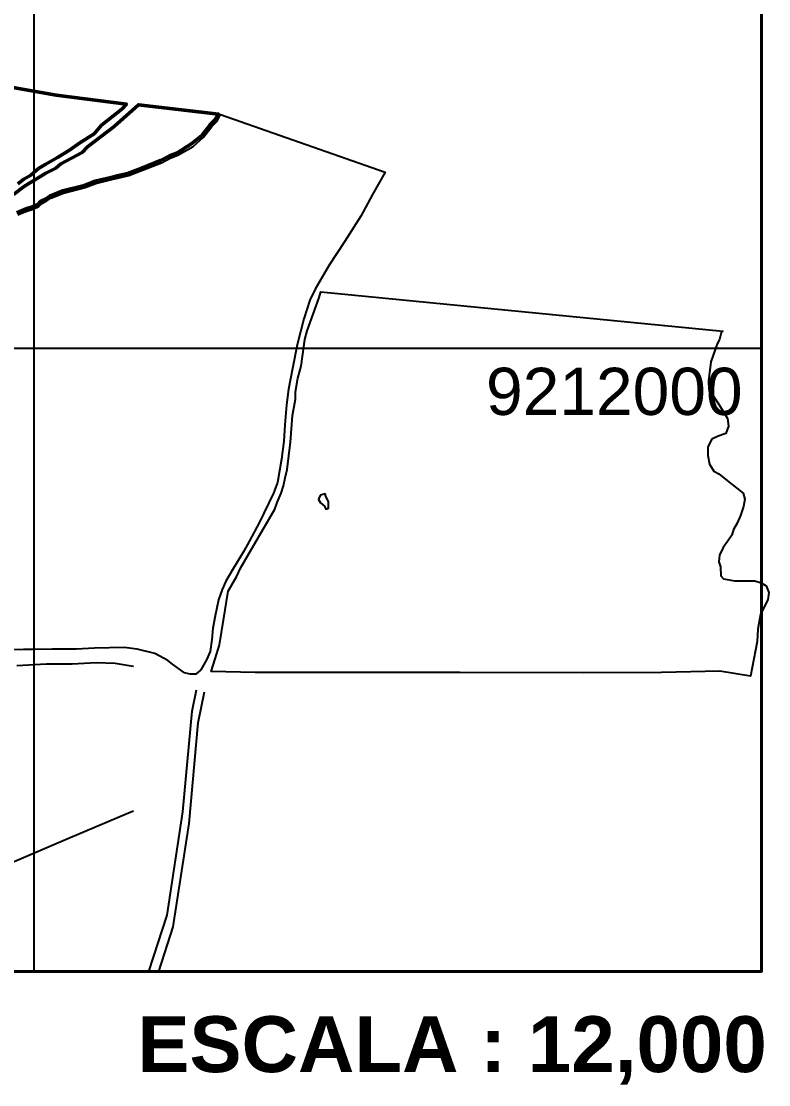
# Model space of a CAD drawing. Extents: x 776738 to 777032, y 9211875 to 9212308.
# Drawn here: x 776979.16 to 776996.95, y 9212187.29 to 9212212.59 of the extents above; entities that cross this region are included whole.
import ezdxf

# ---------------------------------------------------------------- set-up
doc = ezdxf.new("R2010")
doc.units = 0
doc.header["$MEASUREMENT"] = 0
doc.layers.get('0').update_dxf_attribs({"linetype": 'CONTINUOUS'})
doc.layers.add('GRID', color=151, linetype='CONTINUOUS')
doc.layers.add('lindero definitivo matriz', color=6, linetype='CONTINUOUS')
doc.styles.add('ARIAL', font='arial.ttf', dxfattribs={"height": 1})
doc.styles.get("Standard").update_dxf_attribs({"font": 'arial.ttf'})

msp = doc.modelspace()

# ---------------------------------------------------------------- linework, layer by layer
at = {"color": 5}
for p, q in [((776979.463, 9212238.072), (776979.463, 9212189.986)), ((776979.463, 9212238.072), (776979.463, 9212189.986)), ((776948.807, 9212204.814), (776996.781, 9212204.814))]:
    msp.add_line(p, q, dxfattribs=at)
at = {"color": 7, "linetype": 'Continuous', "lineweight": 40}
msp.add_lwpolyline([(776948.807, 9212238.072), (776996.781, 9212238.072), (776996.781, 9212189.986), (776948.807, 9212189.986)], close=True, dxfattribs=at)
at = {"color": 1, "linetype": 'Continuous', "lineweight": 50}
for points in [[(776978.873, 9212211.033), (776979.994, 9212210.831), (776981.664, 9212210.619), (776981.556, 9212210.496), (776981.337, 9212210.327), (776981.07, 9212210.115), (776980.896, 9212209.914), (776980.554, 9212209.7), (776980.308, 9212209.526), (776980.029, 9212209.35), (776979.733, 9212209.185), (776979.574, 9212209.085), (776979.391, 9212208.932), (776979.227, 9212208.832), (776979.08, 9212208.719)], [(776979.06, 9212208.036), (776979.172, 9212208.082), (776979.297, 9212208.136), (776979.429, 9212208.175), (776979.558, 9212208.232), (776979.621, 9212208.303), (776979.753, 9212208.367), (776979.843, 9212208.433), (776980.156, 9212208.557), (776980.666, 9212208.686), (776980.924, 9212208.784), (776981.302, 9212208.876), (776981.445, 9212208.91), (776981.703, 9212208.971), (776982.029, 9212209.098), (776982.475, 9212209.275), (776982.688, 9212209.385), (776982.862, 9212209.455), (776983.221, 9212209.679), (776983.458, 9212209.876), (776983.659, 9212210.126), (776983.766, 9212210.236), (776983.853, 9212210.384), (776981.956, 9212210.603), (776981.374, 9212210.086), (776980.739, 9212209.604), (776980.614, 9212209.469), (776980.107, 9212209.199), (776979.987, 9212209.095), (776979.751, 9212208.974), (776979.244, 9212208.669), (776978.981, 9212208.468)]]:
    msp.add_lwpolyline(points, dxfattribs=at)
at = {"color": 1, "linetype": 'Continuous'}
for points in [[(776979.08, 9212207.985), (776979.193, 9212208.03), (776979.318, 9212208.084), (776979.448, 9212208.123), (776979.583, 9212208.182), (776979.65, 9212208.254), (776979.773, 9212208.315), (776979.864, 9212208.382), (776980.171, 9212208.503), (776980.681, 9212208.632), (776980.939, 9212208.729), (776981.319, 9212208.823), (776981.458, 9212208.856), (776981.721, 9212208.918), (776982.045, 9212209.045), (776982.497, 9212209.223), (776982.71, 9212209.334), (776982.886, 9212209.403), (776983.252, 9212209.608), (776983.497, 9212209.835), (776983.7, 9212210.089), (776983.814, 9212210.206), (776983.908, 9212210.371), (776987.82, 9212209), (776987.521, 9212208.471), (776987.242, 9212207.957), (776986.853, 9212207.344), (776986.492, 9212206.784), (776986.16, 9212206.213), (776986.031, 9212205.953), (776985.889, 9212205.513), (776985.731, 9212204.893), (776985.621, 9212204.33), (776985.52, 9212203.839), (776985.476, 9212203.468), (776985.438, 9212202.99), (776985.41, 9212202.601), (776985.354, 9212202.173), (776985.263, 9212201.619), (776985.163, 9212201.36), (776984.827, 9212200.659), (776984.593, 9212200.231), (776984.459, 9212199.98), (776984.188, 9212199.538), (776984.029, 9212199.272), (776983.94, 9212199.072), (776983.856, 9212198.822), (776983.778, 9212198.448), (776983.721, 9212198.15), (776983.696, 9212197.885), (776983.655, 9212197.596), (776983.573, 9212197.395), (776983.438, 9212197.161), (776983.318, 9212197.054), (776983.185, 9212197.06), (776983.046, 9212197.088), (776982.763, 9212197.293), (776982.652, 9212197.384), (776982.34, 9212197.551), (776981.924, 9212197.655), (776981.611, 9212197.693), (776980.905, 9212197.676), (776980.48, 9212197.653), (776979.896, 9212197.655), (776979.432, 9212197.645), (776979.219, 9212197.641), (776978.679, 9212197.631)], [(776982.195, 9212189.986), (776982.633, 9212191.326), (776983.007, 9212193.785), (776983.228, 9212196.179), (776983.33, 9212196.686)], [(776982.434, 9212189.986), (776982.78, 9212191.045), (776983.155, 9212193.504), (776983.376, 9212195.898), (776983.524, 9212196.633)]]:
    msp.add_lwpolyline(points, dxfattribs=at)
at = {"color": 7, "linetype": 'Continuous'}
for points in [[(776995.721, 9212204.916), (776995.573, 9212204.49), (776995.515, 9212204.038), (776995.522, 9212203.841), (776995.769, 9212203.464), (776995.971, 9212203.141), (776995.992, 9212202.959), (776995.929, 9212202.781), (776995.749, 9212202.723), (776995.595, 9212202.644), (776995.5, 9212202.463), (776995.497, 9212202.26), (776995.536, 9212202.05), (776995.642, 9212201.885), (776995.762, 9212201.827), (776995.925, 9212201.692), (776996.339, 9212201.366), (776996.379, 9212201.219), (776996.346, 9212201.048), (776996.28, 9212200.832), (776996.201, 9212200.648), (776996.108, 9212200.5), (776996.073, 9212200.36), (776995.967, 9212200.214), (776995.864, 9212200.071), (776995.779, 9212199.892), (776995.76, 9212199.729), (776995.804, 9212199.609), (776995.806, 9212199.397), (776995.872, 9212199.327), (776996.132, 9212199.279), (776996.62, 9212199.274), (776996.77, 9212199.233), (776996.889, 9212199.16), (776996.949, 9212198.997), (776996.926, 9212198.829), (776996.756, 9212198.487), (776996.688, 9212198.124), (776996.677, 9212197.831), (776996.519, 9212197.01), (776995.787, 9212197.126), (776994.397, 9212197.099), (776992.541, 9212197.088), (776989.596, 9212197.099), (776984.732, 9212197.097), (776983.682, 9212197.119), (776983.78, 9212197.422), (776983.877, 9212197.754), (776983.973, 9212198.34), (776984.088, 9212199.034), (776984.29, 9212199.388), (776984.379, 9212199.582), (776984.557, 9212199.879), (776985.195, 9212200.985), (776985.252, 9212201.145), (776985.351, 9212201.366), (776985.407, 9212201.537), (776985.443, 9212201.727), (776985.491, 9212201.927), (776985.573, 9212202.579), (776985.621, 9212203.211), (776985.686, 9212203.596), (776985.686, 9212203.778), (776985.746, 9212204.097), (776985.82, 9212204.388), (776985.852, 9212204.614), (776985.913, 9212205.016), (776985.969, 9212205.228), (776986.252, 9212206.021), (776986.288, 9212206.154), (776995.855, 9212205.218), (776995.819, 9212205.179), (776995.777, 9212205.018)], [(776986.473, 9212201.005), (776986.471, 9212201.157), (776986.414, 9212201.292), (776986.394, 9212201.346), (776986.28, 9212201.315), (776986.249, 9212201.26), (776986.239, 9212201.215), (776986.282, 9212201.131), (776986.375, 9212201.057), (776986.409, 9212200.982), (776986.476, 9212201.005)]]:
    msp.add_lwpolyline(points, close=True, dxfattribs=at)
for points in [[(776979.055, 9212197.26), (776979.762, 9212197.302), (776980.371, 9212197.306), (776980.943, 9212197.332), (776981.395, 9212197.319), (776981.827, 9212197.248), (776981.833, 9212197.244)], [(776981.833, 9212193.795), (776981.814, 9212193.787), (776980.328, 9212193.164), (776978.885, 9212192.546), (776977.054, 9212191.748), (776977.457, 9212190.957), (776978.022, 9212189.986)]]:
    msp.add_lwpolyline(points, dxfattribs=at)

# ---------------------------------------------------------------- texts
at = {"layer": 'GRID', "color": 5, "linetype": 'Continuous', "style": 'ARIAL'}
msp.add_text('9212000', height=1.1226, dxfattribs=at).set_placement((776990.222, 9212203.224))
at = {"layer": 'lindero definitivo matriz', "color": 7, "insert": (776981.926, 9212188.919), "char_height": 1.33054, "width": 26.44131, "attachment_point": 1}
msp.add_mtext('\\A1;{\\fArial|b1|i0|c0|p34;ESCALA : 12,000}', dxfattribs=at)

doc.saveas('drawing.dxf')
